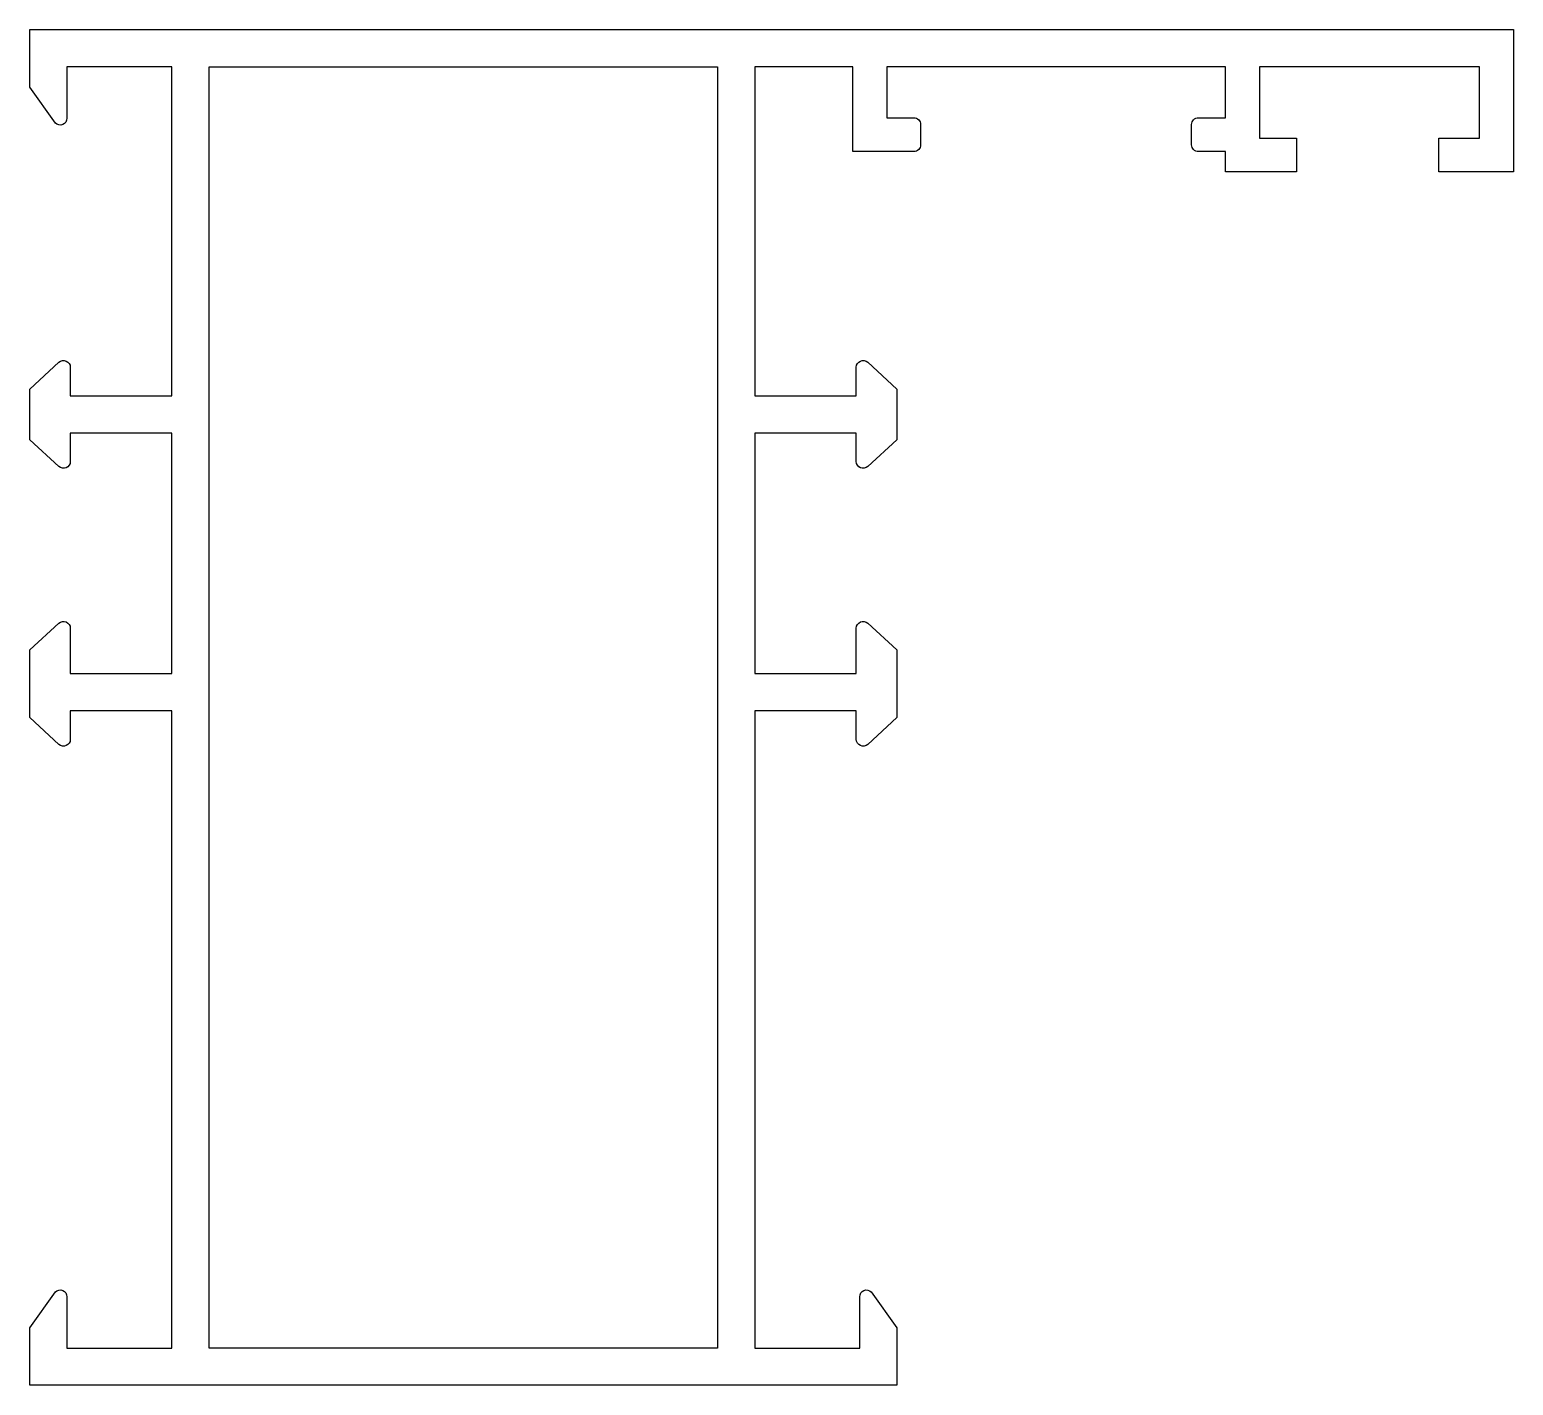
# Model space of a CAD drawing. Extents: x 148.9 to 192.7, y 194.6 to 234.6.
import ezdxf

# ---------------------------------------------------------------- set-up
doc = ezdxf.new("R2010")
doc.units = 0
doc.layers.add('ERCAN1', color=220, linetype='CONTINUOUS')

msp = doc.modelspace()

# ---------------------------------------------------------------- linework, layer by layer
at = {"layer": 'ERCAN1', "color": 7}
msp.add_lwpolyline([(174.181, 232.024), (174.981, 232.024, -0.414214), (175.181, 231.824), (175.181, 231.224, -0.414214), (174.981, 231.024), (173.181, 231.024), (173.181, 233.524), (170.281, 233.524), (170.281, 223.814), (173.281, 223.814), (173.281, 224.656, -0.654873), (173.617, 224.802), (174.481, 224.014), (174.481, 222.514), (173.617, 221.726, -0.654873), (173.281, 221.873), (173.281, 222.714), (170.281, 222.714), (170.281, 215.61), (173.281, 215.61), (173.281, 216.952, -0.654873), (173.617, 217.098), (174.481, 216.31), (174.481, 214.31), (173.617, 213.522, -0.654873), (173.281, 213.669), (173.281, 214.51), (170.281, 214.51), (170.281, 195.697), (173.381, 195.697), (173.381, 197.214, -0.668179), (173.722, 197.355), (174.481, 196.297), (174.481, 194.597), (170.281, 194.597), (161.577, 194.597), (153.073, 194.597), (148.873, 194.597), (148.873, 196.297), (149.631, 197.355, -0.668179), (149.973, 197.214), (149.973, 195.697), (153.073, 195.697), (153.073, 214.51), (150.073, 214.51), (150.073, 213.669, -0.654873), (149.736, 213.522), (148.873, 214.31), (148.873, 216.31), (149.736, 217.098, -0.654873), (150.073, 216.952), (150.073, 215.61), (153.073, 215.61), (153.073, 222.714), (150.073, 222.714), (150.073, 221.873, -0.654873), (149.736, 221.726), (148.873, 222.514), (148.873, 224.014), (149.736, 224.802, -0.654873), (150.073, 224.656), (150.073, 223.814), (153.073, 223.814), (153.073, 233.524), (149.973, 233.524), (149.973, 232.006, -0.668179), (149.631, 231.865), (148.873, 232.924), (148.873, 234.624), (192.681, 234.624), (192.681, 230.424), (190.481, 230.424), (190.481, 231.424), (191.681, 231.424), (191.681, 233.524), (185.181, 233.524), (185.181, 233.024), (185.181, 231.424), (186.281, 231.424), (186.281, 230.424), (184.181, 230.424), (184.181, 231.024), (183.381, 231.024, -0.414214), (183.181, 231.224), (183.181, 231.824, -0.414214), (183.381, 232.024), (184.181, 232.024), (184.181, 233.524), (174.181, 233.524)], format="xyb", close=True, dxfattribs=at)
msp.add_lwpolyline([(154.173, 195.697), (154.173, 233.524), (169.181, 233.524), (169.181, 195.697), (161.577, 195.697)], close=True, dxfattribs=at)

doc.saveas('drawing.dxf')
